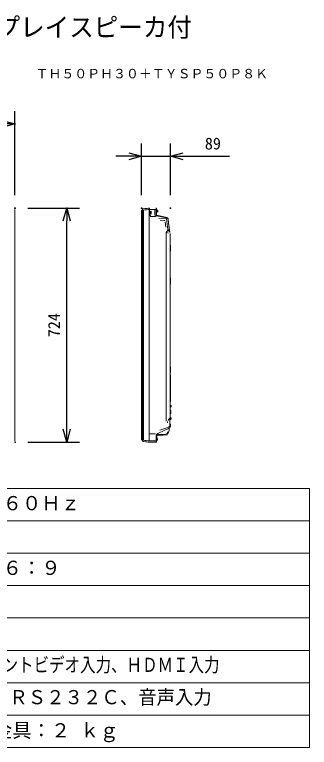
# Model space of a CAD drawing. Units: millimetres, scale not verified. Extents: x -62 to 63, y -57 to 57.
# Drawn here: x 16.9 to 62.5, y -56.5 to 56.8 of the extents above; entities that cross this region are included whole.
import ezdxf
from ezdxf.enums import TextEntityAlignment as Align

# ---------------------------------------------------------------- set-up
doc = ezdxf.new("R2010")
doc.units = ezdxf.units.MM
doc.header["$LTSCALE"] = 0.125
doc.header["$PDMODE"] = 32
doc.header["$PDSIZE"] = 0.0625
for name, color, linetype in [('0-0_0', 7, 'Continuous'), ('0-2_MOJI1', 7, 'Continuous'), ('0-3_TOUROKU', 7, 'Continuous'), ('0-4_DEFPOINTS', 7, 'Continuous'), ('0-6_SUNPO', 7, 'Continuous')]:
    doc.layers.add(name, color=color, linetype=linetype)
doc.layers.add('0-1_WAKU', color=1, linetype='Continuous', lineweight=18)
doc.layers.add('0-5_GAIKEI', color=1, linetype='Continuous', lineweight=18)
doc.styles.add('ＭＳ ゴシック', font='')
doc.styles.get('ＭＳ ゴシック').set_extended_font_data('MS Gothic')

# ---------------------------------------------------------------- blocks, each defined once
blk = doc.blocks.new('_OPEN30')
at = {"layer": '0-0_0'}
blk.add_line((0, 0), (-1, 0), dxfattribs=at)
blk.add_lwpolyline([(-1, 0.26795), (0, 0), (-1, -0.26795)], dxfattribs=at)
blk = doc.blocks.new('D8')
at = {"layer": '0-4_DEFPOINTS'}
for p in [(44.8441, 42.2683), (40.3941, 34.2684), (44.8441, 34.2684)]:
    blk.add_point(p, dxfattribs=at)
at = {"layer": '0-6_SUNPO'}
for p, q in [((40.3941, 36.2684), (40.3941, 44.2683)), ((44.8441, 36.2684), (44.8441, 44.2683)), ((38.3941, 42.2683), (36.3941, 42.2683)), ((40.3941, 42.2683), (44.8441, 42.2683)), ((46.8441, 42.2683), (54.0108, 42.2683))]:
    blk.add_line(p, q, dxfattribs=at)
at = {"layer": '0-6_SUNPO', "xscale": 2, "yscale": 2}
blk.add_blockref('_OPEN30', (40.3941, 42.2683), dxfattribs=at)
at = {"layer": '0-6_SUNPO', "xscale": 2, "yscale": 2, "rotation": 180}
blk.add_blockref('_OPEN30', (44.8441, 42.2683), dxfattribs=at)
at = {"layer": '0-6_SUNPO', "style": 'ＭＳ ゴシック'}
blk.add_text('89', height=1.833, dxfattribs=at).set_placement((50.1775, 42.7683), align=Align.BOTTOM_LEFT)
blk = doc.blocks.new('D7')
at = {"layer": '0-4_DEFPOINTS'}
for p in [(20.7883, 34.2621), (28.7883, 34.2621), (20.7883, -1.9379)]:
    blk.add_point(p, dxfattribs=at)
at = {"layer": '0-6_SUNPO'}
for p, q in [((22.7883, 34.2621), (30.7883, 34.2621)), ((28.7883, 0.0621), (28.7883, 32.2621)), ((22.7883, -1.9379), (30.7883, -1.9379))]:
    blk.add_line(p, q, dxfattribs=at)
at = {"layer": '0-6_SUNPO', "xscale": 2, "yscale": 2}
for p, rotation in [((28.7883, 34.2621), 90), ((28.7883, -1.9379), 270)]:
    blk.add_blockref('_OPEN30', p, dxfattribs=dict(at, rotation=rotation))
at = {"layer": '0-6_SUNPO', "style": 'ＭＳ ゴシック'}
blk.add_text('724', height=1.833, rotation=90, dxfattribs=at).set_placement((28.2883, 14.2871), align=Align.BOTTOM_LEFT)
blk = doc.blocks.new('D6')
at = {"layer": '0-4_DEFPOINTS'}
for p in [(20.77, 47.2618), (-50.2204, 34.2509), (20.77, 34.2382)]:
    blk.add_point(p, dxfattribs=at)
at = {"layer": '0-6_SUNPO'}
for p, q in [((-50.2204, 36.2509), (-50.2204, 49.2618)), ((20.77, 36.2382), (20.77, 49.2618)), ((-48.2204, 47.2618), (18.77, 47.2618))]:
    blk.add_line(p, q, dxfattribs=at)
at = {"layer": '0-6_SUNPO', "xscale": 2, "yscale": 2, "rotation": 180}
blk.add_blockref('_OPEN30', (-50.2204, 47.2618), dxfattribs=at)
at = {"layer": '0-6_SUNPO', "xscale": 2, "yscale": 2}
blk.add_blockref('_OPEN30', (20.77, 47.2618), dxfattribs=at)
at = {"layer": '0-6_SUNPO', "style": 'ＭＳ ゴシック'}
blk.add_text('1427', height=1.833, dxfattribs=at).set_placement((-17.2252, 47.7618), align=Align.BOTTOM_LEFT)

msp = doc.modelspace()

# ---------------------------------------------------------------- linework, layer by layer
at = {"layer": '0-1_WAKU', "color": 4}
for p, q in [((-62.4997, -16.5001), (62.5003, -16.5001)), ((62.5003, -16.5001), (62.5003, -56.5001)), ((62.5003, -56.5001), (-62.4997, -56.5001))]:
    msp.add_line(p, q, dxfattribs=at)
at = {"layer": '0-1_WAKU'}
for p, q in [((-62.4997, -21.5001), (62.5003, -21.5001)), ((-62.4997, -26.5001), (62.5003, -26.5001)), ((-62.4997, -31.5001), (62.5003, -31.5001)), ((-62.4997, -36.5001), (62.5003, -36.5001)), ((-62.4997, -41.5001), (62.5003, -41.5001)), ((-62.4997, -46.5001), (62.5003, -46.5001)), ((-62.4997, -51.5001), (62.5003, -51.5001))]:
    msp.add_line(p, q, dxfattribs=at)
at = {"layer": '0-5_GAIKEI', "color": 7}
for p, q in [((16.9056, 26.6823), (16.9056, 26.6823)), ((16.9056, 26.6823), (16.9056, -9.0985)), ((36.5297, 26.4938), (36.5297, 26.3243)), ((36.5297, -8.9253), (36.5297, 26.3243)), ((36.5384, 26.522), (36.6937, 26.7488)), ((36.7517, 26.7814), (37.017, 26.7953)), ((38.7147, 26.8742), (38.7919, 26.8675)), ((38.7919, 25.7722), (38.7919, 26.6682)), ((40.9672, 22.7735), (40.9672, 22.8367)), ((40.9672, 14.7425), (40.9672, 22.7735)), ((40.9672, 14.7425), (40.9672, 9.0443)), ((40.9697, 15.2985), (40.9697, 15.1739)), ((40.9697, 15.1308), (40.9697, 15.1739)), ((40.9672, 9.0443), (40.9672, 8.4906)), ((40.9672, 4.1058), (40.9672, 8.4899)), ((40.9673, 8.4899), (40.9673, 4.1128)), ((40.9672, 4.0166), (40.9672, 4.1058)), ((40.9672, 3.6675), (40.9672, 4.1058)), ((40.9673, 4.1128), (40.9673, -2.9551)), ((40.9672, -3.7998), (40.9672, 3.1156)), ((40.9303, -4.3568), (40.9301, -4.3568)), ((40.9672, -3.7998), (40.9672, -4.3517)), ((40.9672, -4.5307), (40.9672, -4.3517)), ((40.9592, -5.3342), (40.9592, -4.6316)), ((36.6937, -9.1804), (36.5384, -8.9535)), ((38.7772, -9.122), (38.7772, -8.3304)), ((36.7327, -9.1886), (36.7327, -9.1886)), ((36.7517, -9.2129), (36.7544, -9.2114)), ((37.7306, -9.3199), (36.7908, -9.2236)), ((36.8662, -9.2313), (36.7908, -9.2236)), ((37.7297, -9.3198), (37.7306, -9.3199)), ((37.7306, -9.3199), (37.7308, -9.3199)), ((37.7317, -9.32), (37.7307, -9.3199)), ((37.7317, -9.32), (37.736, -9.32)), ((38.7772, -9.122), (38.7772, -9.2689)), ((38.7772, -9.2689), (38.7772, -9.2692))]:
    msp.add_line(p, q, dxfattribs=at)
at = {"layer": '0-5_GAIKEI'}
for p, q in [((36.5772, 26.3015), (36.5772, 26.4749)), ((36.5772, 26.3015), (36.5772, -8.753)), ((36.5848, 26.5014), (36.7327, 26.737)), ((36.7314, 26.5361), (36.7315, 26.5361)), ((36.7315, 26.5361), (36.7315, -8.9876)), ((36.7911, -8.9876), (36.7911, 26.5361)), ((37.6936, 26.8646), (37.6936, -9.1162)), ((37.7507, 26.6705), (38.5727, 26.6705)), ((37.7682, 25.9005), (37.7682, 26.8686)), ((38.5727, 26.6705), (38.7772, 26.6705)), ((38.5727, 25.8958), (38.5727, 26.6705)), ((38.7919, 26.6682), (38.7772, 26.6695)), ((38.8147, 26.6682), (38.7919, 26.6682)), ((38.8147, 26.8426), (38.8147, 26.6682)), ((38.8147, 26.6682), (38.8147, 25.7072)), ((38.8461, 26.6217), (38.8147, 26.6217)), ((39.0116, 26.2782), (38.8147, 26.2505)), ((38.8147, 26.2717), (38.8461, 26.2717)), ((38.9547, 26.3842), (38.9228, 26.3842)), ((38.9549, 26.3871), (38.9232, 26.3868)), ((38.9605, 26.4509), (38.9547, 26.3842)), ((39.0547, 26.4501), (39.0547, 26.3277)), ((37.9037, 25.9225), (37.8093, 25.9259)), ((39.0287, 25.7345), (38.8752, 25.7671)), ((39.0719, 25.7253), (39.0282, 25.7346)), ((40.4235, 25.4381), (39.0719, 25.7253)), ((39.1637, 25.2628), (40.3684, 25.2207)), ((40.0237, 24.983), (39.3791, 25.0055)), ((40.3684, 25.2207), (40.5979, 23.5515)), ((40.4235, 25.4381), (40.4272, 25.437)), ((40.4279, 25.4371), (40.4271, 25.437)), ((40.8618, 23.222), (40.609, 25.0598)), ((40.2976, 23.9238), (40.1888, 24.7152)), ((40.3474, 23.116), (40.3474, -6.09)), ((40.9697, 20.7014), (40.9697, 21.1704)), ((40.9697, 20.28), (40.9697, 20.7393)), ((40.9697, 20.2369), (40.9697, 20.28)), ((40.9697, 16.1075), (40.9697, 15.2985)), ((40.9672, 9.043), (40.9672, 9.0472)), ((40.9672, 9.0425), (40.9672, 9.043)), ((40.9672, 8.4901), (40.9672, 8.4906)), ((40.9672, 8.4899), (40.9672, 8.4901)), ((40.9672, 3.6675), (40.9672, 3.1156)), ((40.9697, 1.7142), (40.9697, 1.7246)), ((40.9697, 1.4456), (40.9697, 1.7142)), ((40.9697, 1.4456), (40.9697, 1.7142)), ((40.9697, -2.8316), (40.9697, 1.1075)), ((40.9697, -2.8316), (40.9697, 1.1075)), ((40.9673, -2.9551), (40.9672, -2.9552)), ((40.9697, -2.8362), (40.9697, -2.8316)), ((40.9697, -2.9935), (40.9697, -2.8362)), ((40.9697, -2.9935), (40.9697, -2.8362)), ((40.9697, -3.0018), (40.9697, -2.9675)), ((40.9772, -3.6308), (40.9672, -3.6308)), ((40.9672, -3.9008), (40.9772, -3.9008)), ((41.0196, -3.632), (40.9772, -3.6283)), ((40.9772, -3.9033), (41.0196, -3.8996)), ((41.0447, -4.7613), (41.0447, -4.4658)), ((40.9172, -6.6545), (40.9172, -5.5587)), ((40.9192, -5.5537), (40.9209, -5.5491)), ((40.9209, -5.5491), (40.9215, -5.5475)), ((40.9209, -5.549), (40.9214, -5.5477)), ((41.0196, -5.532), (40.9422, -5.5252)), ((40.9541, -5.2813), (40.9532, -5.2813)), ((40.5211, -6.094), (40.5211, -6.3185)), ((40.7084, -5.7893), (40.7006, -5.7962)), ((40.7046, -5.7895), (40.7084, -5.7893)), ((40.7092, -5.7886), (40.7084, -5.7893)), ((40.7088, -5.789), (40.7095, -5.7883)), ((40.9172, -6.4658), (40.9172, -6.3158)), ((40.9172, -6.4658), (40.9172, -6.5158)), ((40.9172, -6.7407), (40.9172, -6.6545)), ((40.9422, -5.8008), (40.9772, -5.8008)), ((40.9772, -5.8033), (41.0196, -5.7996)), ((41.0047, -6.8613), (41.0047, -6.5658)), ((39.0575, -7.9894), (40.8665, -7.0849)), ((39.3567, -7.4837), (40.7527, -6.9756)), ((40.8047, -7.5011), (40.8047, -7.1158)), ((36.5772, -8.9264), (36.5772, -8.753)), ((36.5848, -8.9529), (36.7327, -9.1886)), ((36.7314, -8.9876), (36.7315, -8.9876)), ((38.8147, -8.1645), (38.8147, -9.0998)), ((38.8461, -8.6658), (38.8147, -8.6658)), ((38.8147, -9.0158), (38.8461, -9.0158)), ((38.8861, -8.6658), (38.8544, -8.6658)), ((38.8861, -8.6795), (38.8861, -8.6658)), ((38.9084, -9.0443), (38.9084, -8.9693)), ((38.9141, -8.1458), (38.9894, -8.1419)), ((38.985, -8.2534), (39.9891, -8.2008)), ((38.985, -8.2534), (39.8624, -8.2074)), ((38.9894, -8.1419), (39.0191, -8.1403)), ((39.0191, -8.1403), (40.2598, -8.0753)), ((39.8624, -8.2074), (40.4526, -8.1765)), ((40.4999, -8.1274), (40.502, -8.0075)), ((16.9056, -9.0985), (16.9056, -9.0985)), ((37.7682, -9.122), (37.6935, -9.122)), ((38.5727, -9.122), (37.7682, -9.122)), ((38.7772, -9.122), (38.5727, -9.122)), ((38.7919, -9.299), (38.7684, -9.3011)), ((38.8147, -9.0998), (38.8147, -9.2741))]:
    msp.add_line(p, q, dxfattribs=at)
for points in [[(38.9605, 26.4509), (38.9649, 26.5008), (39.0056, 26.5001)], [(40.3358, 25.3542), (38.8322, 25.6764), (38.8315, 25.673)], [(40.9171, 23.1074), (40.7095, 24.585), (40.6191, 25.2283)], [(40.9697, 1.7246), (40.9697, 2.3545), (40.9697, 2.3546)], [(40.9172, -5.9158), (40.9422, -5.9158), (40.9422, -5.4777)], [(40.9546, -6.5158), (40.9533, -6.5158), (40.9172, -6.5158)], [(38.8147, -9.0908), (38.8461, -9.0908), (38.8461, -9.0158)]]:
    msp.add_lwpolyline(points, dxfattribs=at)
at = {"layer": '0-5_GAIKEI', "color": 7}
msp.add_lwpolyline([(40.9946, -4.4158), (40.9933, -4.4158), (40.9672, -4.4158)], dxfattribs=at)
for centre, radius, start, end in [((36.5797, 26.4938), 0.05, 145.59988, 180), ((36.7556, 26.7065), 0.075, 93, 145.59988), ((-794.8291, 8149.4832), 8165.1716, 275.84729, 275.85232), ((-48.8295, -51.9374), 117.0292, 40.02246, 40.15733), ((40.2085, 22.8367), 0.7587, 359.99925, 6.90319), ((40.2135, -5.2897), 0.7534, 319.80705, 339.49568), ((40.3362, -5.3341), 0.623, 339.96843, 359.99011), ((-43.9723, 65.4013), 110.6829, 319.83686, 319.97854), ((36.5797, -8.9253), 0.05, 180, 214.40012), ((36.7556, -9.138), 0.075, 214.40012, 267), ((36.7962, -9.1487), 0.075, 212.11245, 261.02182), ((36.7994, -9.1261), 0.0978, 261.27059, 263.74636), ((-800.0972, -8183.3476), 8216.8537, 84.14769, 84.15359), ((39.9968, 642.3986), 651.7228, 269.80128, 269.87053), ((41.2166, 1175.5018), 1184.8274, 269.86967, 269.87948)]:
    msp.add_arc(centre, radius, start, end, dxfattribs=at)
at = {"layer": '0-5_GAIKEI'}
for centre, radius, start, end in [((36.7962, 26.6972), 0.075, 98.93951, 147.88756), ((36.7986, 26.6808), 0.0916, 96.37847, 98.78996), ((-367.3259, 3973.4955), 3967.5578, 275.84606, 275.85995), ((38.7897, 26.8426), 0.025, 0, 85), ((38.8461, 26.5567), 0.065, 16.60155, 90), ((38.8461, 26.3367), 0.065, 270, 343.39845), ((38.4772, 26.4467), 0.45, 0, 16.60155), ((38.4772, 26.4467), 0.45, 343.39845, 0), ((39.0047, 26.4501), 0.05, 0, 89), ((39.0047, 26.3277), 0.05, 278, 0), ((37.6716, 98.1872), 72.5984, 270.2235, 270.79793), ((38.9272, 26.0117), 0.25, 243.25632, 258), ((38.8217, 25.6275), 0.05, 77.90524, 81.20676), ((40.2625, 25.0122), 0.3498, 7.8264, 77.9093), ((40.3715, 25.1935), 0.25, 8, 76.97099), ((40.3715, 25.1935), 0.25, 8, 9.61823), ((70.1033, 111.1117), 92.8906, 251.317, 251.54939), ((59.5239, 45.9171), 29.3936, 229.82444, 230.18937), ((40.2176, 22.8418), 0.7481, 34.78968, 40), ((40.2317, 22.7735), 0.7355, 0.0007, 5.22465), ((40.2172, 4.1058), 0.75, 2.45284, 5.88394), ((40.8197, -3.0018), 0.15, 349.52469, 0), ((40.8197, -3.0018), 0.15, 349.52471, 0), ((41.0152, -3.6818), 0.05, 16.25703, 85), ((41.0152, -3.8497), 0.05, 275, 343.74297), ((40.7272, -3.7658), 0.35, 0, 16.25703), ((40.7272, -3.7658), 0.35, 343.74297, 0), ((40.2158, -5.2214), 0.7515, 316.88623, 332.41854), ((40.7947, -4.7613), 0.25, 311.13699, 0), ((41.0152, -5.5818), 0.05, 16.25703, 85), ((40.7272, -5.6658), 0.35, 0, 16.25703), ((-49.1606, 69.7645), 117.4619, 319.84294, 319.97731), ((43.0616, -8.4492), 3.5514, 131.49169, 131.68397), ((40.1657, -5.1742), 0.8203, 311.49624, 316.86723), ((40.6672, -6.7407), 0.25, 290, 0), ((41.0152, -5.7497), 0.05, 275, 343.74297), ((40.7272, -5.6658), 0.35, 343.74297, 0), ((40.2297, -7.5011), 0.575, 273, 0), ((40.7547, -6.8613), 0.25, 296.56505, 0), ((-367.3259, -3955.9471), 3967.5578, 84.14088, 84.15394), ((37.6716, -80.6387), 72.5984, 89.20207, 89.98257), ((38.9981, -8.5031), 0.25, 93, 137.18678), ((38.7752, -8.4318), 0.05, 16.25703, 37.82319), ((38.7752, -8.9997), 0.05, 322.17681, 341.31776), ((38.8152, -8.4668), 0.05, 16.25703, 80.92143), ((38.8461, -8.7308), 0.065, 16.60155, 90), ((38.8461, -8.9508), 0.065, 270, 343.39845), ((38.8461, -9.0258), 0.065, 270, 343.39845), ((38.8152, -8.6347), 0.05, 320.95555, 343.74297), ((38.5272, -8.5508), 0.35, 0, 16.25703), ((38.5272, -8.5508), 0.35, 343.74297, 0), ((38.9272, -8.3955), 0.25, 93, 101.63208), ((38.8861, -8.7308), 0.065, 16.60155, 90), ((38.4772, -8.8408), 0.45, 0, 16.60155), ((38.4772, -8.8408), 0.45, 343.39845, 0), ((38.4772, -8.9158), 0.45, 343.39845, 0), ((38.9457, -7.7658), 0.25, 262.46713, 296.56505), ((38.8861, -8.9508), 0.065, 299.07135, 343.39845), ((38.4772, -8.9158), 0.45, 0, 4.78019), ((38.5172, -8.8408), 0.45, 0, 16.60155), ((38.5172, -8.8408), 0.45, 343.39845, 0), ((40.4499, -8.1266), 0.05, 273, 359), ((40.2315, -7.504), 0.5716, 298.27725, 304.9271), ((38.7897, -9.2741), 0.025, 275, 0)]:
    msp.add_arc(centre, radius, start, end, dxfattribs=at)
for centre, major_axis, ratio, start_param, end_param in [((36.7984, 26.6975), (-0.0529, 0.0529), 0.998502, 5.59903295, 5.61591848), ((37.9464, 26.1242), (0, 0.257), 0.267952, 3.79000071, 8.75642664), ((38.244, 25.9259), (0.0162, 0.4497), 0.965884, 1.60554864, 2.45075364), ((37.8796, 25.9225), (0.0237, 0.008), 0.768048, 5.86712851, 6.28235976), ((39.0074, 25.8958), (0.0194, 0.4496), 0.965866, 1.61242265, 2.34216066), ((40.0184, 24.8333), (-0.1113, 0.1005), 0.997662, 4.0139306, 5.41084736), ((40.2693, 23.116), (0.2907, 0.3435), 0.133392, 4.82480456, 6.25528546), ((40.4459, 23.0333), (0.3446, 0.2894), 0.603999, 6.28290068, 6.29159773), ((40.2693, 20.3855), (-0.3439, -0.2903), 0.113014, 3.14176835, 3.15230757), ((40.2172, 4.1058), (0.75, 0), 0.966667, 6.28318531, 6.38731292), ((40.2693, -2.8524), (-0.3439, 0.2903), 0.113014, 3.13087774, 3.14150348), ((40.6757, -2.9092), (-0.0331, 0.0375), 0.474958, 3.12075024, 3.1425912), ((40.8197, -2.9675), (0.15, 0), 0.75021, 6.09786625, 6.28318531), ((40.7197, -2.9551), (-0.2211, 0.1218), 0.924959, 3.54291532, 3.6787004), ((40.7197, -2.9551), (-0.25, 0.0141), 0.351557, 3.16147264, 3.30109898), ((40.9946, -4.4658), (0.0501, 0), 0.99863, 6.28318531, 7.85398163), ((40.9546, -6.5658), (0.0501, 0), 0.99863, 6.28318531, 7.85398163), ((40.2297, -7.5011), (-0.0301, 0.5742), 0.716202, 3.14159265, 4.41563364), ((40.6672, -6.2086), (-0.0848, 0.7672), 0.061645, 3.15661004, 3.73389513)]:
    msp.add_ellipse(centre, major_axis=major_axis, ratio=ratio, start_param=start_param, end_param=end_param, dxfattribs=at)
at = {"layer": '0-5_GAIKEI', "color": 7}
for centre, major_axis, ratio, start_param, end_param in [((38.7897, 26.6669), (0.0022, 0.2006), 0.01079, 4.71915907, 6.2823592), ((39.2266, 25.8883), (0.3182, 0.3182), 0.999954, 2.61709392, 2.70841503), ((39.2266, 25.8883), (0.1107, 0.4362), 0.999904, 2.1716031, 2.51842235), ((39.2266, -8.3398), (-0.1107, 0.4362), 0.999904, 0.96991939, 1.32217653), ((39.2266, -8.3398), (-0.1107, 0.4362), 0.999904, 0.62314155, 0.96991939), ((36.7984, -9.149), (0.0529, 0.0529), 0.998502, 3.80931281, 3.82574501), ((37.7368, -9.2702), (0.0347, 0.0347), 0.999626, 3.90311008, 3.92163525), ((38.7271, -9.2731), (0.0354, 0.0354), 1, 3.87461568, 3.97350216), ((38.7271, -9.2731), (0.0354, 0.0354), 1, 3.97350216, 4.81643593), ((38.7271, -9.2731), (0.0354, 0.0354), 1, 4.81643593, 5.49778705)]:
    msp.add_ellipse(centre, major_axis=major_axis, ratio=ratio, start_param=start_param, end_param=end_param, dxfattribs=at)

# ---------------------------------------------------------------- block references
at = {"layer": '0-6_SUNPO'}
for name in ['D6', 'D8', 'D7']:
    msp.add_blockref(name, (-3.8644, -7.3779), dxfattribs=at)

# ---------------------------------------------------------------- texts
at = {"layer": '0-2_MOJI1', "style": 'ＭＳ ゴシック'}
for s, height, width, p in [('ハイビジョンプラズマディスプレイスピーカ付', 2.933, 0.95, (-35.4997, 52.4999)), ('ビデオ入力、ＲＧＢ／コンポーネントビデオ入力、ＨＤＭＩ入力', 2.199, 0.8, (-20.9997, -45.5001)), ('ＤＶＩ－Ｄ入力、ＰＣ入力、ＲＳ２３２Ｃ、音声入力', 2.199, 0.95, (-20.9997, -50.5001))]:
    msp.add_text(s, height=height, dxfattribs=dict(at, width=width)).set_placement(p, align=Align.BOTTOM_LEFT)
for s, p in [('ＡＣ１００Ｖ\u3000５０Ｈｚ／６０Ｈｚ', (-20.9997, -20.5001)), ('５０型（１２６８ｃｍ）１６：９', (-20.9997, -30.5001)), ('本体：約３１．０ ｋｇ、金具：２ ｋｇ', (-20.9997, -55.626))]:
    msp.add_text(s, height=2.199, dxfattribs=at).set_placement(p, align=Align.BOTTOM_LEFT)
at = {"layer": '0-3_TOUROKU', "style": 'ＭＳ ゴシック'}
msp.add_text('ＴＨ５０ＰＨ３０＋ＴＹＳＰ５０Ｐ８Ｋ', height=1.466, dxfattribs=at).set_placement((20.1003, 46.4999), align=Align.BOTTOM_LEFT)

doc.saveas('drawing.dxf')
